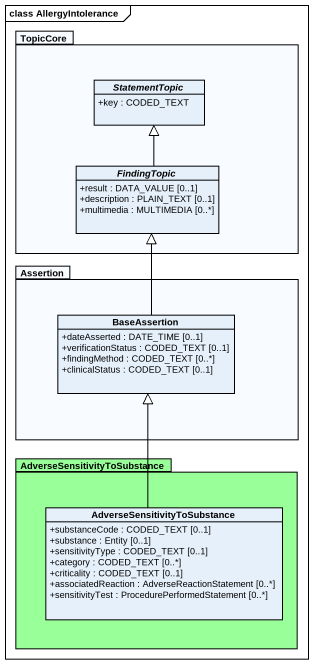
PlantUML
@startuml
mainframe class AllergyIntolerance
hide circle
hide empty members
skinparam classAttributeIconSize 0
package TopicCore {
  abstract class StatementTopic {
    +key : CODED_TEXT
  }
  abstract class FindingTopic {
    +result : DATA_VALUE [0..1]
    +description : PLAIN_TEXT [0..1]
    +multimedia : MULTIMEDIA [0..*]
  }
}
package Assertion {
  class BaseAssertion {
    +dateAsserted : DATE_TIME [0..1]
    +verificationStatus : CODED_TEXT [0..1]
    +findingMethod : CODED_TEXT [0..*]
    +clinicalStatus : CODED_TEXT [0..1]
  }
}
package "AdverseSensitivityToSubstance" as AdverseSensitivityToSubstanc #99FF99 {
  class "AdverseSensitivityToSubstance" as AdverseSensitivityToSubstanc_2 {
    +substanceCode : CODED_TEXT [0..1]
    +substance : Entity [0..1]
    +sensitivityType : CODED_TEXT [0..1]
    +category : CODED_TEXT [0..*]
    +criticality : CODED_TEXT [0..1]
    +associatedReaction : AdverseReactionStatement [0..*]
    +sensitivityTest : ProcedurePerformedStatement [0..*]
  }
}
FindingTopic -up-|> StatementTopic
BaseAssertion -up-|> FindingTopic
AdverseSensitivityToSubstanc_2 -up-|> BaseAssertion
@enduml
